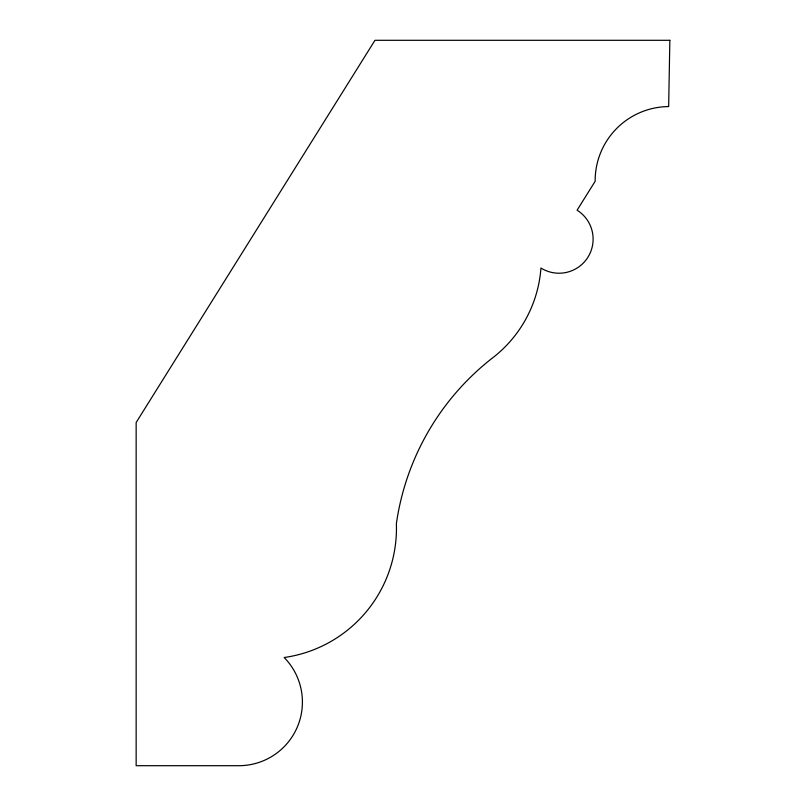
<?xml version="1.0" encoding="UTF-8"?>
<svg xmlns="http://www.w3.org/2000/svg" width="806" height="806" viewBox="0 0 806 806"><rect width="100%" height="100%" fill="white"/><g stroke="black" fill="none" stroke-linecap="round" stroke-linejoin="round"><path stroke-width="1.21" d="M669.846 40.3L668.658 106.573A74.102 74.102 0 0 0 595.16 181.279L577.086 210.205A34.104 34.104 0 0 1 587.937 257.195A34.104 34.104 0 0 1 540.947 268.035A125.021 125.021 0 0 1 494.4 356.484A255.945 255.945 0 0 0 396.381 523.618A130.542 130.542 0 0 1 284.175 657.515A63.603 63.603 0 0 1 239.16 765.7L136.154 765.7L136.154 422.495L374.971 40.3L669.846 40.3"/></g></svg>
